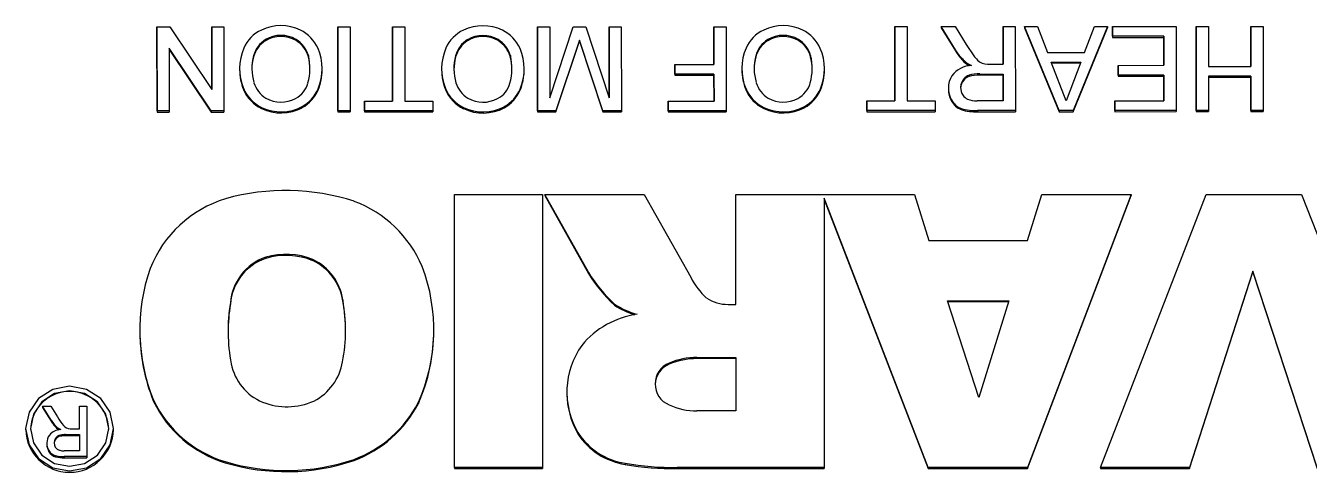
# Model space of a CAD drawing. Header units: millimetres. Extents: x 160 to 8396, y -16 to 5840.
# Drawn here: x 4444.87 to 4474.36, y 5208.38 to 5218.65 of the extents above; entities that cross this region are included whole.
import ezdxf

# ---------------------------------------------------------------- set-up
doc = ezdxf.new("R2010")
doc.units = ezdxf.units.MM
doc.header["$LTSCALE"] = 20

msp = doc.modelspace()

# ---------------------------------------------------------------- linework, layer by layer
at = {"color": 7, "linetype": 'Continuous', "lineweight": 25}
for p, q in [((4447.887, 5218.621), (4447.887, 5218.595)), ((4447.888, 5216.689), (4447.887, 5218.621)), ((4447.887, 5218.621), (4448.185, 5218.621)), ((4447.887, 5218.595), (4447.888, 5216.663)), ((4448.185, 5218.621), (4449.144, 5217.18)), ((4449.144, 5217.18), (4449.143, 5218.621)), ((4449.143, 5218.621), (4449.426, 5218.621)), ((4449.143, 5218.621), (4449.143, 5218.595)), ((4449.143, 5218.595), (4449.144, 5217.18)), ((4449.426, 5218.621), (4449.426, 5216.69)), ((4452.041, 5218.622), (4452.323, 5218.623)), ((4452.042, 5216.691), (4452.041, 5218.622)), ((4452.041, 5218.622), (4452.041, 5218.597)), ((4452.041, 5218.597), (4452.042, 5216.665)), ((4452.323, 5218.623), (4452.324, 5216.691)), ((4453.298, 5216.914), (4453.297, 5218.623)), ((4453.297, 5218.623), (4453.579, 5218.623)), ((4453.297, 5218.623), (4453.297, 5218.597)), ((4453.297, 5218.597), (4453.298, 5216.914)), ((4453.579, 5218.623), (4453.58, 5216.914)), ((4456.631, 5218.624), (4456.913, 5218.625)), ((4456.631, 5218.624), (4456.631, 5218.599)), ((4456.632, 5216.693), (4456.631, 5218.624)), ((4456.631, 5218.599), (4456.632, 5216.667)), ((4456.913, 5218.625), (4456.913, 5216.99)), ((4456.913, 5216.99), (4457.446, 5218.625)), ((4457.446, 5218.625), (4457.741, 5218.625)), ((4457.741, 5218.625), (4458.272, 5216.99)), ((4458.272, 5216.99), (4458.272, 5218.625)), ((4458.272, 5218.625), (4458.554, 5218.625)), ((4458.272, 5218.625), (4458.272, 5218.599)), ((4458.272, 5218.599), (4458.272, 5216.99)), ((4458.554, 5218.625), (4458.555, 5216.693)), ((4460.682, 5217.759), (4460.682, 5218.626)), ((4460.682, 5218.626), (4460.964, 5218.626)), ((4460.682, 5218.626), (4460.682, 5218.6)), ((4460.682, 5218.6), (4460.682, 5217.759)), ((4460.964, 5218.626), (4460.965, 5216.694)), ((4464.837, 5216.919), (4464.836, 5218.628)), ((4464.836, 5218.628), (4465.118, 5218.628)), ((4464.836, 5218.628), (4464.836, 5218.602)), ((4464.836, 5218.602), (4464.837, 5216.919)), ((4465.118, 5218.628), (4465.119, 5216.919)), ((4466.231, 5218.095), (4465.903, 5218.628)), ((4465.903, 5218.628), (4466.226, 5218.628)), ((4465.903, 5218.628), (4465.903, 5218.602)), ((4465.903, 5218.602), (4466.231, 5218.069)), ((4466.226, 5218.628), (4466.475, 5218.221)), ((4467.323, 5217.762), (4467.323, 5218.629)), ((4467.323, 5218.629), (4467.605, 5218.629)), ((4467.323, 5218.629), (4467.323, 5218.603)), ((4467.323, 5218.603), (4467.323, 5217.762)), ((4467.605, 5218.629), (4467.606, 5216.697)), ((4467.819, 5218.629), (4467.819, 5218.603)), ((4468.614, 5216.698), (4467.819, 5218.629)), ((4467.819, 5218.629), (4468.118, 5218.629)), ((4467.819, 5218.603), (4468.614, 5216.672)), ((4468.118, 5218.629), (4468.346, 5218.035)), ((4469.725, 5218.63), (4468.932, 5216.698)), ((4468.932, 5216.672), (4469.725, 5218.604)), ((4469.198, 5218.035), (4469.426, 5218.63)), ((4469.426, 5218.63), (4469.725, 5218.63)), ((4469.725, 5218.63), (4469.725, 5218.604)), ((4469.836, 5218.63), (4471.297, 5218.631)), ((4469.836, 5218.407), (4469.836, 5218.63)), ((4469.836, 5218.63), (4469.836, 5218.604)), ((4469.836, 5218.604), (4469.836, 5218.381)), ((4471.015, 5218.408), (4469.836, 5218.407)), ((4469.836, 5218.407), (4469.836, 5218.381)), ((4469.836, 5218.381), (4471.015, 5218.382)), ((4471.016, 5217.739), (4471.015, 5218.408)), ((4471.015, 5218.408), (4471.015, 5218.382)), ((4471.015, 5218.382), (4471.016, 5217.739)), ((4471.297, 5218.631), (4471.298, 5216.699)), ((4471.759, 5218.631), (4471.759, 5218.605)), ((4471.76, 5216.699), (4471.759, 5218.631)), ((4471.759, 5218.631), (4472.041, 5218.631)), ((4471.759, 5218.605), (4471.76, 5216.673)), ((4472.041, 5218.631), (4472.041, 5217.715)), ((4473.016, 5217.715), (4473.015, 5218.631)), ((4473.015, 5218.631), (4473.297, 5218.631)), ((4473.015, 5218.631), (4473.015, 5218.605)), ((4473.015, 5218.605), (4473.016, 5217.715)), ((4473.297, 5218.631), (4473.298, 5216.7)), ((4449.128, 5216.689), (4448.169, 5218.131)), ((4448.169, 5218.131), (4448.17, 5216.689)), ((4448.169, 5218.105), (4449.128, 5216.664)), ((4450.379, 5218.332), (4450.379, 5218.306)), ((4451.083, 5218.335), (4451.083, 5218.309)), ((4455.02, 5218.329), (4455.02, 5218.303)), ((4455.724, 5218.332), (4455.724, 5218.306)), ((4457.593, 5218.321), (4457.052, 5216.693)), ((4457.052, 5216.667), (4457.593, 5218.295)), ((4458.13, 5216.693), (4457.593, 5218.321)), ((4457.593, 5218.321), (4457.593, 5218.295)), ((4457.593, 5218.295), (4458.13, 5216.667)), ((4461.917, 5218.332), (4461.917, 5218.306)), ((4462.622, 5218.335), (4462.622, 5218.309)), ((4466.231, 5218.095), (4466.231, 5218.069)), ((4466.475, 5218.221), (4466.649, 5217.959)), ((4451.364, 5217.964), (4451.364, 5217.938)), ((4456.005, 5217.961), (4456.005, 5217.935)), ((4462.902, 5217.964), (4462.902, 5217.938)), ((4466.965, 5217.763), (4467.035, 5217.762)), ((4467.035, 5217.762), (4467.323, 5217.762)), ((4468.346, 5218.035), (4469.198, 5218.035)), ((4468.431, 5217.812), (4469.113, 5217.812)), ((4468.772, 5216.92), (4468.431, 5217.812)), ((4469.104, 5217.786), (4468.441, 5217.786)), ((4469.113, 5217.812), (4468.772, 5216.92)), ((4449.785, 5217.661), (4449.785, 5217.635)), ((4451.683, 5217.632), (4451.683, 5217.658)), ((4454.426, 5217.658), (4454.426, 5217.633)), ((4456.324, 5217.629), (4456.324, 5217.655)), ((4459.785, 5217.536), (4459.785, 5217.759)), ((4459.785, 5217.759), (4460.682, 5217.759)), ((4459.785, 5217.759), (4459.785, 5217.733)), ((4459.785, 5217.733), (4459.785, 5217.51)), ((4460.682, 5217.536), (4459.785, 5217.536)), ((4459.785, 5217.536), (4459.785, 5217.51)), ((4459.785, 5217.51), (4460.682, 5217.51)), ((4460.683, 5216.917), (4460.682, 5217.536)), ((4460.682, 5217.536), (4460.682, 5217.51)), ((4460.682, 5217.51), (4460.683, 5216.917)), ((4461.323, 5217.661), (4461.323, 5217.635)), ((4463.221, 5217.632), (4463.221, 5217.658)), ((4466.541, 5217.508), (4466.541, 5217.483)), ((4466.788, 5217.539), (4467.323, 5217.539)), ((4466.788, 5217.539), (4466.788, 5217.513)), ((4467.323, 5217.513), (4466.788, 5217.513)), ((4467.323, 5217.539), (4467.324, 5216.92)), ((4467.323, 5217.539), (4467.323, 5217.513)), ((4467.324, 5216.92), (4467.323, 5217.513)), ((4469.964, 5217.738), (4471.016, 5217.739)), ((4469.965, 5217.516), (4469.964, 5217.738)), ((4469.964, 5217.738), (4469.964, 5217.713)), ((4469.964, 5217.713), (4469.965, 5217.49)), ((4471.016, 5217.516), (4469.965, 5217.516)), ((4469.965, 5217.516), (4469.965, 5217.49)), ((4469.965, 5217.49), (4471.016, 5217.49)), ((4471.016, 5216.922), (4471.016, 5217.516)), ((4471.016, 5217.516), (4471.016, 5217.49)), ((4471.016, 5217.49), (4471.016, 5216.922)), ((4472.041, 5217.715), (4473.016, 5217.715)), ((4473.016, 5217.492), (4472.041, 5217.492)), ((4472.041, 5217.492), (4472.042, 5216.699)), ((4473.016, 5216.699), (4473.016, 5217.492)), ((4473.016, 5217.492), (4473.016, 5217.466)), ((4466.067, 5217.212), (4466.067, 5217.186)), ((4466.42, 5217.426), (4466.42, 5217.4)), ((4472.041, 5217.466), (4473.016, 5217.466)), ((4473.016, 5217.466), (4473.016, 5216.674)), ((4452.657, 5216.914), (4453.298, 5216.914)), ((4452.657, 5216.691), (4452.657, 5216.914)), ((4452.657, 5216.914), (4452.657, 5216.888)), ((4452.657, 5216.888), (4452.657, 5216.665)), ((4453.58, 5216.914), (4454.221, 5216.914)), ((4454.221, 5216.914), (4454.221, 5216.692)), ((4459.631, 5216.917), (4460.683, 5216.917)), ((4459.632, 5216.694), (4459.631, 5216.917)), ((4459.631, 5216.917), (4459.631, 5216.891)), ((4459.631, 5216.891), (4459.632, 5216.668)), ((4464.196, 5216.919), (4464.196, 5216.893)), ((4464.196, 5216.696), (4464.196, 5216.919)), ((4464.196, 5216.919), (4464.837, 5216.919)), ((4464.196, 5216.893), (4464.196, 5216.67)), ((4465.119, 5216.919), (4465.76, 5216.919)), ((4465.76, 5216.919), (4465.76, 5216.696)), ((4466.139, 5216.942), (4466.139, 5216.916)), ((4467.324, 5216.92), (4466.728, 5216.92)), ((4469.888, 5216.921), (4471.016, 5216.922)), ((4469.888, 5216.921), (4469.888, 5216.895)), ((4469.888, 5216.698), (4469.888, 5216.921)), ((4469.888, 5216.895), (4469.888, 5216.672)), ((4447.888, 5216.689), (4447.888, 5216.663)), ((4448.17, 5216.689), (4447.888, 5216.689)), ((4447.888, 5216.663), (4448.17, 5216.663)), ((4448.17, 5216.689), (4448.17, 5216.663)), ((4449.426, 5216.69), (4449.128, 5216.689)), ((4449.128, 5216.689), (4449.128, 5216.664)), ((4449.128, 5216.664), (4449.426, 5216.664)), ((4449.426, 5216.69), (4449.426, 5216.664)), ((4451.224, 5216.79), (4451.224, 5216.765)), ((4452.324, 5216.691), (4452.042, 5216.691)), ((4452.042, 5216.691), (4452.042, 5216.665)), ((4452.042, 5216.665), (4452.324, 5216.665)), ((4452.324, 5216.691), (4452.324, 5216.665)), ((4454.221, 5216.692), (4452.657, 5216.691)), ((4452.657, 5216.691), (4452.657, 5216.665)), ((4452.657, 5216.665), (4454.221, 5216.666)), ((4454.221, 5216.692), (4454.221, 5216.666)), ((4455.865, 5216.788), (4455.865, 5216.762)), ((4456.632, 5216.693), (4456.632, 5216.667)), ((4457.052, 5216.693), (4456.632, 5216.693)), ((4456.632, 5216.667), (4457.052, 5216.667)), ((4457.052, 5216.693), (4457.052, 5216.667)), ((4458.555, 5216.693), (4458.13, 5216.693)), ((4458.13, 5216.693), (4458.13, 5216.667)), ((4458.13, 5216.667), (4458.555, 5216.667)), ((4458.555, 5216.693), (4458.555, 5216.667)), ((4460.965, 5216.694), (4459.632, 5216.694)), ((4459.632, 5216.694), (4459.632, 5216.668)), ((4459.632, 5216.668), (4460.965, 5216.669)), ((4460.965, 5216.694), (4460.965, 5216.669)), ((4462.763, 5216.79), (4462.763, 5216.765)), ((4464.196, 5216.696), (4464.196, 5216.67)), ((4465.76, 5216.696), (4464.196, 5216.696)), ((4464.196, 5216.67), (4465.76, 5216.671)), ((4465.76, 5216.696), (4465.76, 5216.671)), ((4466.363, 5216.745), (4466.363, 5216.719)), ((4467.606, 5216.697), (4466.738, 5216.697)), ((4466.738, 5216.697), (4466.738, 5216.671)), ((4466.738, 5216.671), (4467.606, 5216.671)), ((4467.606, 5216.697), (4467.606, 5216.671)), ((4468.614, 5216.698), (4468.614, 5216.672)), ((4468.932, 5216.698), (4468.614, 5216.698)), ((4468.614, 5216.672), (4468.932, 5216.672)), ((4468.932, 5216.698), (4468.932, 5216.672)), ((4471.298, 5216.699), (4469.888, 5216.698)), ((4469.888, 5216.698), (4469.888, 5216.672)), ((4469.888, 5216.672), (4471.298, 5216.673)), ((4471.298, 5216.699), (4471.298, 5216.673)), ((4471.76, 5216.699), (4471.76, 5216.673)), ((4472.042, 5216.699), (4471.76, 5216.699)), ((4471.76, 5216.673), (4472.042, 5216.673)), ((4472.042, 5216.699), (4472.042, 5216.673)), ((4473.298, 5216.7), (4473.016, 5216.699)), ((4473.016, 5216.699), (4473.016, 5216.674)), ((4473.016, 5216.674), (4473.298, 5216.674)), ((4473.298, 5216.7), (4473.298, 5216.674)), ((4454.719, 5214.768), (4456.745, 5214.768)), ((4454.719, 5208.489), (4454.719, 5214.768)), ((4456.745, 5214.768), (4456.745, 5208.489)), ((4457.799, 5212.978), (4456.796, 5214.768)), ((4456.796, 5214.768), (4459.081, 5214.768)), ((4456.796, 5214.768), (4456.796, 5214.742)), ((4456.796, 5214.742), (4457.799, 5212.952)), ((4459.081, 5214.768), (4460.15, 5212.864)), ((4461.185, 5212.24), (4461.185, 5214.768)), ((4461.185, 5214.768), (4465.29, 5214.768)), ((4465.6, 5208.489), (4463.211, 5214.68)), ((4463.211, 5214.68), (4463.211, 5208.489)), ((4463.211, 5214.654), (4465.6, 5208.463)), ((4465.29, 5214.768), (4465.619, 5213.708)), ((4467.882, 5213.708), (4468.211, 5214.768)), ((4470.268, 5214.768), (4467.886, 5208.489)), ((4467.886, 5208.463), (4470.268, 5214.742)), ((4468.211, 5214.768), (4470.268, 5214.768)), ((4469.559, 5208.489), (4471.988, 5214.768)), ((4470.268, 5214.768), (4470.268, 5214.742)), ((4471.988, 5214.768), (4474.178, 5214.768)), ((4474.178, 5214.768), (4476.65, 5208.489)), ((4465.619, 5213.708), (4467.882, 5213.708)), ((4450.386, 5213.323), (4450.386, 5213.297)), ((4451.47, 5213.271), (4451.47, 5213.245)), ((4457.799, 5212.978), (4457.799, 5212.952)), ((4473.063, 5213.007), (4471.608, 5208.489)), ((4471.608, 5208.463), (4473.063, 5212.981)), ((4474.54, 5208.489), (4473.063, 5213.007)), ((4473.063, 5213.007), (4473.063, 5212.981)), ((4473.063, 5212.981), (4474.54, 5208.463)), ((4449.574, 5212.274), (4449.574, 5212.248)), ((4452.153, 5212.345), (4452.153, 5212.32)), ((4458.397, 5212.246), (4458.397, 5212.221)), ((4461.007, 5212.24), (4461.185, 5212.24)), ((4466.049, 5212.322), (4467.454, 5212.322)), ((4466.765, 5210.095), (4466.049, 5212.322)), ((4467.446, 5212.296), (4466.057, 5212.296)), ((4467.454, 5212.322), (4466.765, 5210.095)), ((4447.493, 5211.651), (4447.493, 5211.626)), ((4454.246, 5211.629), (4454.246, 5211.654)), ((4460.291, 5211.017), (4461.185, 5211.017)), ((4461.185, 5210.991), (4460.291, 5210.991)), ((4461.185, 5211.017), (4461.185, 5209.794)), ((4457.302, 5210.225), (4457.302, 5210.199)), ((4445.455, 5209.577), (4445.258, 5209.897)), ((4445.258, 5209.897), (4445.452, 5209.897)), ((4445.258, 5209.897), (4445.258, 5209.871)), ((4445.258, 5209.871), (4445.455, 5209.551)), ((4445.452, 5209.897), (4445.601, 5209.652)), ((4446.11, 5209.377), (4446.11, 5209.897)), ((4446.11, 5209.897), (4446.279, 5209.897)), ((4446.279, 5209.897), (4446.279, 5208.738)), ((4447.808, 5210.033), (4447.808, 5210.007)), ((4453.893, 5209.987), (4453.893, 5209.961)), ((4461.185, 5209.794), (4460.291, 5209.794)), ((4444.87, 5209.383), (4444.87, 5209.357)), ((4445.53, 5209.471), (4445.53, 5209.445)), ((4445.67, 5209.233), (4445.67, 5209.207)), ((4445.788, 5209.243), (4446.11, 5209.243)), ((4446.11, 5209.217), (4445.788, 5209.217)), ((4445.895, 5209.378), (4445.937, 5209.377)), ((4445.937, 5209.377), (4446.11, 5209.377)), ((4446.11, 5209.243), (4446.11, 5208.871)), ((4446.89, 5209.357), (4446.89, 5209.383)), ((4457.558, 5209.289), (4457.558, 5209.263)), ((4445.356, 5209.046), (4445.356, 5209.02)), ((4445.404, 5208.876), (4445.404, 5208.851)), ((4445.556, 5208.759), (4445.556, 5208.733)), ((4446.11, 5208.871), (4445.752, 5208.871)), ((4445.758, 5208.738), (4445.758, 5208.712)), ((4446.279, 5208.738), (4445.758, 5208.738)), ((4445.758, 5208.712), (4446.279, 5208.712)), ((4446.279, 5208.738), (4446.279, 5208.712)), ((4452.413, 5208.674), (4452.413, 5208.648)), ((4456.745, 5208.489), (4454.719, 5208.489)), ((4454.719, 5208.489), (4454.719, 5208.463)), ((4454.719, 5208.463), (4456.745, 5208.463)), ((4456.745, 5208.489), (4456.745, 5208.463)), ((4458.64, 5208.585), (4458.64, 5208.559)), ((4459.839, 5208.489), (4459.839, 5208.463)), ((4463.211, 5208.489), (4459.839, 5208.489)), ((4459.839, 5208.463), (4463.211, 5208.463)), ((4463.211, 5208.489), (4463.211, 5208.463)), ((4467.886, 5208.489), (4465.6, 5208.489)), ((4465.6, 5208.489), (4465.6, 5208.463)), ((4465.6, 5208.463), (4467.886, 5208.463)), ((4467.886, 5208.489), (4467.886, 5208.463)), ((4471.608, 5208.489), (4469.559, 5208.489)), ((4469.559, 5208.489), (4469.559, 5208.463)), ((4469.559, 5208.463), (4471.608, 5208.463)), ((4471.608, 5208.489), (4471.608, 5208.463))]:
    msp.add_line(p, q, dxfattribs=at)
at = {"color": 7, "linetype": 'Continuous', "lineweight": 25, "flags": 128}
for points in [[(4444.87, 5209.383), (4444.947, 5209.01), (4445.166, 5208.694), (4445.494, 5208.482), (4445.88, 5208.408), (4446.267, 5208.482), (4446.594, 5208.694), (4446.813, 5209.01), (4446.89, 5209.383), (4446.813, 5209.757), (4446.594, 5210.073), (4446.267, 5210.285), (4445.88, 5210.359), (4445.494, 5210.285), (4445.166, 5210.073), (4444.947, 5209.757), (4444.87, 5209.383)], [(4446.78, 5209.383), (4446.712, 5209.716), (4446.517, 5209.998), (4446.225, 5210.187), (4445.88, 5210.253), (4445.536, 5210.187), (4445.244, 5209.998), (4445.049, 5209.716), (4444.98, 5209.383), (4445.049, 5209.051), (4445.244, 5208.769), (4445.536, 5208.58), (4445.88, 5208.514), (4446.225, 5208.58), (4446.517, 5208.769), (4446.712, 5209.051), (4446.78, 5209.383)]]:
    msp.add_lwpolyline(points, dxfattribs=at)
at = {"color": 7, "linetype": 'Continuous', "lineweight": 25}
for centre, radius, start, end in [((4450.733, 5217.611), 1.04, 64.4248, 115.456), ((4455.374, 5217.608), 1.04, 64.4248, 115.456), ((4462.272, 5217.611), 1.04, 64.4248, 115.456), ((4450.634, 5217.808), 0.82, 115.0871, 156.5124), ((4450.734, 5217.731), 0.697, 59.9415, 120.6118), ((4450.734, 5217.705), 0.697, 59.9415, 120.6118), ((4450.794, 5217.774), 0.868, 24.1462, 63.4237), ((4455.275, 5217.805), 0.82, 115.0871, 156.5124), ((4455.375, 5217.728), 0.697, 59.9415, 120.6118), ((4455.375, 5217.703), 0.697, 59.9415, 120.6118), ((4455.435, 5217.771), 0.868, 24.1462, 63.4237), ((4462.172, 5217.808), 0.82, 115.0871, 156.5124), ((4462.272, 5217.731), 0.697, 59.9415, 120.6118), ((4462.272, 5217.705), 0.697, 59.9415, 120.6118), ((4462.333, 5217.774), 0.868, 24.1462, 63.4237), ((4450.99, 5217.661), 1.205, 156.862, 202.0255), ((4450.722, 5217.792), 0.639, 122.493, 164.6891), ((4450.722, 5217.767), 0.639, 122.493, 164.6891), ((4450.743, 5217.786), 0.646, 15.9397, 58.1905), ((4450.743, 5217.76), 0.646, 15.9397, 58.1905), ((4450.488, 5217.658), 1.195, 337.2351, 23.2252), ((4455.631, 5217.658), 1.205, 156.862, 202.0255), ((4455.363, 5217.79), 0.639, 122.493, 164.6891), ((4455.363, 5217.764), 0.639, 122.493, 164.6891), ((4455.384, 5217.783), 0.646, 15.9397, 58.1905), ((4455.384, 5217.757), 0.646, 15.9397, 58.1905), ((4455.129, 5217.655), 1.195, 337.2351, 23.2252), ((4462.528, 5217.661), 1.205, 156.862, 202.0255), ((4462.261, 5217.792), 0.639, 122.493, 164.6891), ((4462.261, 5217.767), 0.639, 122.493, 164.6891), ((4462.281, 5217.786), 0.646, 15.9397, 58.1905), ((4462.281, 5217.76), 0.646, 15.9397, 58.1905), ((4462.026, 5217.658), 1.195, 337.2351, 23.2252), ((4467.288, 5218.72), 1.228, 210.5852, 222.8848), ((4467.288, 5218.694), 1.228, 210.5852, 222.8848), ((4451.211, 5217.667), 1.144, 165.0709, 196.609), ((4451.211, 5217.641), 1.144, 165.0726, 179.9938), ((4450.175, 5217.665), 1.226, 344.2538, 14.1027), ((4450.175, 5217.639), 1.226, 0.0052, 14.1013), ((4455.852, 5217.664), 1.144, 165.0709, 196.609), ((4455.852, 5217.638), 1.144, 165.0726, 179.9938), ((4454.816, 5217.662), 1.226, 344.2538, 14.1027), ((4454.815, 5217.636), 1.226, 0.0052, 14.1013), ((4462.749, 5217.667), 1.144, 165.0709, 196.609), ((4462.75, 5217.641), 1.144, 165.0726, 179.9938), ((4461.713, 5217.665), 1.226, 344.2538, 14.1027), ((4461.713, 5217.639), 1.226, 0.0052, 14.1013), ((4466.826, 5218.284), 0.593, 222.352, 247.2674), ((4466.825, 5218.257), 0.591, 222.3353, 242.418), ((4467.303, 5218.433), 0.807, 215.9363, 225.1533), ((4466.972, 5218.103), 0.34, 225.5152, 268.9433), ((4450.992, 5217.636), 1.207, 180.0205, 202.016), ((4450.486, 5217.632), 1.196, 337.2474, 359.977), ((4455.633, 5217.633), 1.207, 180.0205, 202.016), ((4455.127, 5217.629), 1.196, 337.2474, 359.977), ((4462.53, 5217.636), 1.207, 180.0205, 202.016), ((4462.025, 5217.632), 1.196, 337.2474, 359.977), ((4466.614, 5217.212), 0.547, 148.4198, 209.6795), ((4466.629, 5217.134), 0.604, 93.0424, 142.867), ((4466.627, 5217.252), 0.271, 108.4819, 139.8875), ((4466.627, 5217.226), 0.271, 108.4819, 139.8875), ((4466.762, 5216.734), 0.806, 88.1604, 105.9069), ((4466.762, 5216.708), 0.806, 88.1604, 105.9069), ((4450.658, 5217.535), 0.85, 202.5216, 244.0883), ((4450.658, 5217.509), 0.85, 202.5216, 244.0883), ((4450.715, 5217.52), 0.627, 196.7688, 238.5755), ((4450.808, 5217.481), 0.567, 297.47, 344.7622), ((4450.794, 5217.547), 0.87, 299.6471, 336.1896), ((4455.299, 5217.532), 0.85, 202.5216, 244.0883), ((4455.299, 5217.506), 0.85, 202.5216, 244.0883), ((4455.356, 5217.518), 0.627, 196.7688, 238.5755), ((4455.449, 5217.478), 0.567, 297.47, 344.7622), ((4455.435, 5217.544), 0.87, 299.6471, 336.1896), ((4462.196, 5217.535), 0.85, 202.5216, 244.0883), ((4462.196, 5217.509), 0.85, 202.5216, 244.0883), ((4462.253, 5217.52), 0.627, 196.7688, 238.5755), ((4462.346, 5217.481), 0.567, 297.47, 344.7622), ((4462.332, 5217.547), 0.87, 299.6471, 336.1896), ((4466.615, 5217.187), 0.548, 180.0488, 209.6588), ((4466.67, 5217.225), 0.321, 141.2863, 213.9993), ((4466.672, 5217.199), 0.323, 141.35, 177.5924), ((4450.735, 5217.589), 0.696, 240.0963, 298.6688), ((4450.794, 5217.521), 0.87, 299.6471, 336.1896), ((4455.376, 5217.586), 0.696, 240.0963, 298.6688), ((4455.435, 5217.518), 0.87, 299.6471, 336.1896), ((4462.274, 5217.589), 0.696, 240.0963, 298.6688), ((4462.332, 5217.521), 0.87, 299.6471, 336.1896), ((4466.517, 5217.146), 0.429, 208.4522, 249.0516), ((4466.517, 5217.12), 0.429, 208.4522, 249.0516), ((4466.62, 5217.2), 0.265, 215.5793, 244.1936), ((4466.708, 5217.434), 0.515, 246.6751, 272.1641), ((4450.736, 5217.722), 1.052, 244.7284, 297.6809), ((4450.736, 5217.696), 1.052, 244.7284, 297.6809), ((4455.376, 5217.719), 1.052, 244.7284, 297.6809), ((4455.376, 5217.693), 1.052, 244.7284, 297.6809), ((4462.274, 5217.722), 1.052, 244.7284, 297.6809), ((4462.274, 5217.696), 1.052, 244.7284, 297.6809), ((4466.699, 5217.872), 1.176, 253.4027, 271.9174), ((4466.699, 5217.846), 1.176, 253.4027, 271.9174), ((4450.841, 5209.731), 5.128, 72.0801, 105.5864), ((4450.26, 5212.074), 2.716, 107.0541, 158.649), ((4451.448, 5212.038), 2.749, 22.9756, 69.3121), ((4450.853, 5211.752), 1.639, 67.9173, 106.5661), ((4450.853, 5211.726), 1.639, 67.9173, 106.5661), ((4451.807, 5211.651), 4.315, 160.9087, 202.0315), ((4450.777, 5212.182), 1.207, 108.9219, 175.6076), ((4450.777, 5212.156), 1.207, 108.9219, 175.6076), ((4450.939, 5212.164), 1.228, 8.5186, 64.3827), ((4450.939, 5212.138), 1.228, 8.5186, 64.3827), ((4450.134, 5211.654), 4.112, 336.0844, 20.7574), ((4460.615, 5214.668), 3.284, 210.983, 227.5174), ((4460.615, 5214.642), 3.284, 210.983, 227.5174), ((4461.559, 5213.555), 1.57, 206.0902, 228.2285), ((4453.452, 5211.625), 3.932, 170.4937, 191.0202), ((4453.453, 5211.599), 3.933, 170.4938, 179.9984), ((4448.478, 5211.64), 3.742, 348.8956, 10.8601), ((4448.477, 5211.614), 3.744, 0.0025, 10.8588), ((4459.437, 5213.846), 1.908, 236.9647, 254.1329), ((4459.436, 5213.818), 1.906, 236.9614, 252.3739), ((4460.993, 5213.107), 0.867, 236.4983, 270.9628), ((4459.192, 5210.033), 1.997, 97.9697, 140.7541), ((4451.815, 5211.627), 4.322, 180.0199, 202.0164), ((4450.128, 5211.63), 4.118, 336.0988, 359.9795), ((4459.145, 5210.225), 1.842, 144.4504, 210.5421), ((4460.287, 5209.373), 1.644, 89.8696, 112.7693), ((4460.287, 5209.347), 1.644, 89.8696, 112.7693), ((4450.78, 5211.105), 1.209, 191.0276, 247.2549), ((4450.927, 5211.119), 1.239, 297.0563, 350.7441), ((4459.854, 5210.379), 0.525, 112.7413, 178.084), ((4459.849, 5210.409), 0.519, 112.4353, 247.5647), ((4445.88, 5209.337), 0.9, 1.3333, 178.6667), ((4459.147, 5210.201), 1.845, 180.05, 210.5372), ((4450.243, 5211.208), 2.704, 205.7555, 252.9826), ((4450.243, 5211.182), 2.704, 205.7555, 252.9826), ((4450.87, 5211.428), 1.543, 248.8063, 293.7129), ((4451.459, 5211.24), 2.737, 290.3973, 332.7734), ((4451.459, 5211.214), 2.737, 290.3973, 332.7734), ((4460.254, 5211.195), 1.402, 244.5275, 271.5198), ((4446.117, 5209.97), 0.77, 210.6843, 220.3883), ((4446.117, 5209.944), 0.77, 210.6843, 220.3883), ((4447.016, 5210.486), 1.642, 210.5285, 218.8849), ((4445.88, 5209.386), 1.01, 181.5984, 358.4016), ((4445.681, 5209.046), 0.325, 145.0973, 211.4713), ((4445.697, 5208.991), 0.371, 93.4524, 139.4825), ((4445.817, 5209.7), 0.367, 218.61, 247.1247), ((4445.815, 5209.672), 0.365, 218.558, 239.9104), ((4445.694, 5209.07), 0.165, 98.2686, 151.3642), ((4445.78, 5208.641), 0.602, 89.2222, 100.5153), ((4445.78, 5208.615), 0.602, 89.2222, 100.5153), ((4445.9, 5209.586), 0.208, 218.7947, 268.5813), ((4458.876, 5210.132), 1.565, 212.575, 261.3149), ((4458.876, 5210.106), 1.565, 212.575, 261.3149), ((4445.682, 5209.021), 0.326, 180.0564, 211.4548), ((4445.72, 5209.055), 0.195, 151.0214, 210.0668), ((4445.72, 5209.028), 0.195, 151.0505, 176.1336), ((4445.694, 5209.044), 0.165, 98.2686, 151.3642), ((4445.692, 5209.045), 0.166, 211.8402, 255.7305), ((4445.622, 5209.002), 0.252, 210.0155, 254.901), ((4445.622, 5208.976), 0.252, 210.0155, 254.901), ((4445.743, 5209.549), 0.811, 256.7048, 271.0997), ((4445.743, 5209.523), 0.811, 256.7048, 271.0997), ((4445.746, 5209.236), 0.365, 254.9675, 270.9692), ((4450.851, 5213.293), 4.876, 253.317, 288.6848), ((4450.851, 5213.267), 4.876, 253.317, 288.6848), ((4459.728, 5214.661), 6.172, 259.8477, 271.0247), ((4459.728, 5214.635), 6.172, 259.8477, 271.0247)]:
    msp.add_arc(centre, radius, start, end, dxfattribs=at)

doc.saveas('drawing.dxf')
